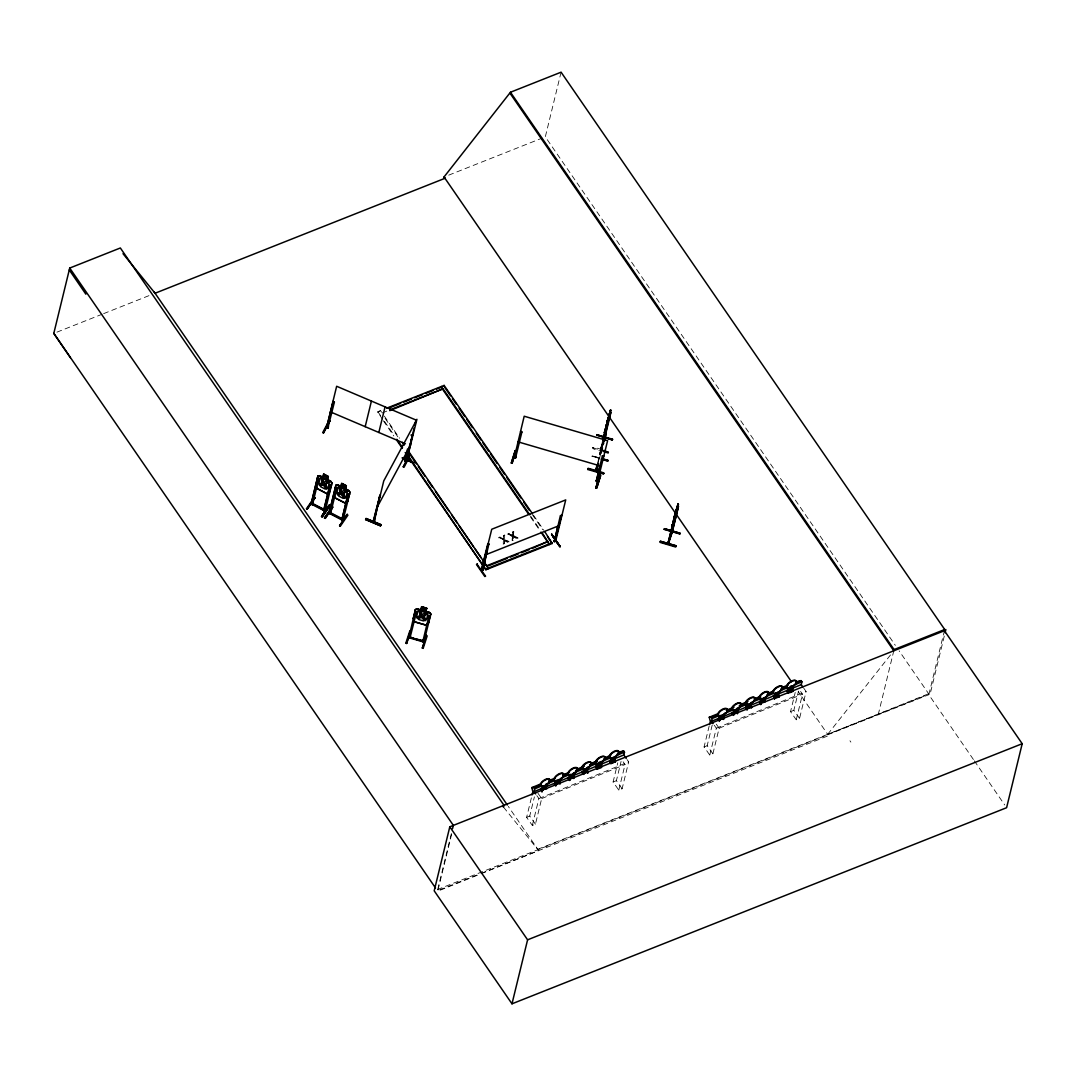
<?xml version="1.0" encoding="UTF-8"?>
<svg xmlns="http://www.w3.org/2000/svg" width="1076" height="1076" viewBox="0 0 1076 1076"><rect width="100%" height="100%" fill="white"/><g stroke="black" fill="none" stroke-linecap="round" stroke-linejoin="round"><path stroke-width="0.75" stroke-dasharray="5 3.75" d="M503.46 539.681L498.955 537.381L503.46 539.681L503.178 544.241L504.24 543.824L504.429 540.098L507.899 541.887L509.002 541.443L507.764 542.425L504.308 540.623M504.24 543.824L504.429 540.098M512.324 536.642L507.953 533.817L512.458 536.104L512.176 540.677L513.239 540.246L513.427 536.52L517.879 538.417L516.762 538.847L513.427 536.52M498.82 537.919L499.936 537.475L503.46 539.291L503.662 535.512L504.725 535.095L504.442 539.708L508.881 541.981M503.46 539.291L503.662 535.512M507.818 534.342L508.935 533.898L512.472 535.727L512.674 531.934L513.723 531.517L513.44 536.144L517.879 538.417M512.472 535.727L512.674 531.934M512.176 540.677L512.458 536.104M513.44 536.144L513.723 531.517M600.408 448.88L600.274 449.929L602.264 441.792M601.202 448.921L600.717 448.558M600.61 448.705C603.421 446.204 597.14 456.897 602.802 441.954M601.565 448.087L601.713 447.078M604.12 439.923L599.924 453.722L600.112 451.772M599.978 453.521L600.287 451.826M382.397 419.384L377.851 411.691L380.541 410.615L383.392 414.758M380.541 410.615L377.649 412.485M561.08 72.186L545.317 136.854L895.34 645.358M499.936 537.475L503.595 538.767M504.725 535.095L503.541 536.036M503.178 544.241L504.362 543.286M504.442 539.708L509.002 541.443M508.935 533.898L512.593 535.189M513.239 540.246L512.31 540.139M451.369 833.55L437.421 890.713L479.493 874.035M451.624 834.223L437.744 891.17L479.667 874.304M602.237 449.929C589.796 444.59 588.666 449.122 601.887 451.153M599.843 458.753L592.177 455.888L600.072 458.067L592.163 455.928M602.17 443.379L600.247 451.974M597.557 463.393L602.466 442.814M598.135 463.07L602.237 444.186M599.413 458.914L603.461 442.317M601.282 453.682L604.013 442.478M601.632 452.566L603.972 442.962M537.879 793.16L541.685 798.567L535.445 824.162L532.338 825.44L526.621 817.33L531.692 796.522M535.445 824.162L529.728 816.052L534.409 796.859M532.338 825.44L538.888 798.553L536.467 795.097M627.039 759.575L628.666 761.875L622.116 788.775L618.808 790.12L613.091 782.01L617.772 762.803M622.116 788.775L616.4 780.665L621.081 761.458M618.808 790.12L625.048 764.525L623.139 761.821M716.28 724.161L719.131 728.223L712.89 753.819L709.783 755.083L704.067 746.973L709.138 726.179M712.89 753.819L707.174 745.708L712.245 724.901M709.783 755.083L716.334 728.196L713.913 724.74M803.678 688.075L806.112 691.532L799.549 718.418L796.253 719.763L790.537 711.653L795.218 692.46M799.549 718.418L793.846 710.308L798.527 691.115M796.253 719.763L802.494 694.168L800.584 691.465M878.191 714.787L893.793 650.778M973.403 759.481L928.817 694.706L944.419 630.711M944.284 636.05L930.404 693.011L827.686 734.33L798.177 691.451M603.165 441.94L601.39 448.356L600.785 447.858M592.688 447.818L602.103 450.467M592.029 456.466L592.244 455.767M600.314 449.795L603.367 440.313M602.856 442.68L602.425 445.464M604.08 439.802L600.879 447.885M599.749 453.668L604.349 439.102M599.278 458.806L599.803 457.744M592.082 456.264L599.924 458.51M827.686 734.33L892.757 652.096M538.888 798.553L628.666 761.875M541.685 798.567L625.048 764.525M716.334 728.196L806.112 691.532M719.131 728.223L802.494 694.168M526.621 817.33L529.728 816.052M613.091 782.01L616.4 780.665M704.067 746.973L707.174 745.708M790.537 711.653L793.846 710.308M481.228 873.685L538.686 850.578L508.275 806.381M448.732 175.146L542.196 138.091M56.92 332.161L102.099 314.246M103.646 313.627L150.384 295.093M382.141 412.942L388.396 410.467M498.955 537.381L500.071 536.937M507.953 533.817L509.069 533.373M512.539 532.472L513.588 532.055M537.785 849.26L928.951 694.181L899.146 650.886M437.313 889.583L928.817 694.706M481.039 873.43L828.587 735.634M513.575 535.606L518.013 537.879M503.528 807.175L538.686 850.578M974.345 760.867L1004.702 804.956M849.973 740.799L850.874 742.104M533.387 515.095L543.837 530.266M532.243 514.516L542.681 529.688M530.683 516.157L540.179 529.957M530.495 516.964L539.036 529.379M384.347 416.13L399.532 438.214M385.1 418.322L399.344 439.008M377.851 411.691L380.689 415.82M384.495 421.348L393.991 435.134M383.352 420.77L393.789 435.941"/><path stroke-width="1.5" d="M609.635 414.395L610.079 412.996L608.303 419.21C607.913 418.255 605.546 429.889 606.46 425.76M608.384 419.129L608.37 420.07M675.943 513.171L675.93 514.099M603.3 440.622L605.398 434.099L604.954 435.511M675.674 512.97L677.638 507.038L677.194 508.437M607.94 420.689L607.9 421.51L608.33 420.232M675.472 515.565L675.499 514.731L673.63 521.282L675.849 512.593M595.727 469.997L595.593 471.032L597.193 464.509M595.593 470.75L597.812 464.173M596.655 470.131C595.055 470.696 598 467.024 595.512 470.723M603.959 437.703C605.68 438.04 602.304 437.098 603.031 441.025M669.003 541.954C669.124 541.847 666.864 544.537 668.895 543.057M668.062 542.748L668.774 542.963M671.289 532.674C672.258 534.247 673.549 529.93 671.787 530.885L667.873 543.837L672.137 532.203M555.646 783.879L556.09 784.66L555.714 783.705M569.365 778.795L569.285 778.58M583.528 773.657L584.174 769.259L587.752 767.807L587.16 772.138M600.26 765.668C601.457 768.856 603.77 757.087 597.96 763.637L597.234 768.035M610.953 761.579L611.746 758.002L615.311 756.549L614.732 760.355L611.168 761.808L610.563 761.068L611.034 761.781M722.722 717.934L722.843 716.508L723.664 719.44M761.082 703.179L761.62 698.916L765.197 697.45L764.659 701.579M774.169 696.952L778.392 695.634L778.97 691.828L775.406 693.28L774.599 696.589L778.163 695.15L778.97 691.828M774.828 697.638L774.29 696.643M778.284 695.876L778.069 695.029M787.901 690.859L788.157 691.559M788.049 691.249L789.179 687.658C794.707 681.323 793.066 692.662 791.519 689.864M788.654 691.639C794.155 692.191 789.797 686.165 792.77 690.496L790.053 692.325M607.658 423.083L604.43 432.552L610.63 410.037L609.003 414.906M604.604 432.606L604.968 430.709M672.527 524.752L672.164 526.648L672.352 524.711M554.517 541.591C558.888 539.587 551.638 541.389 555.633 541.241L565.72 499.91L491.745 529.244L481.564 570.455L482.895 570.078L488.907 543.878L487.657 544.375L481.268 569.957L483.124 569.137L481.712 568.868L481.523 569.863M482.855 570.011L482.599 569.365L482.895 570.078M482.599 569.446L482.667 568.478L483.124 569.137M373.722 522.075L374.569 519.977L373.076 521.806L380.003 495.216L374.367 521.214L373.197 521.712M373.439 520.932L374.367 521.214M406.674 459.17L406.405 460.353M405.181 459.223C402.747 461.241 408.127 462.532 407.199 459.385M70.411 357.662L53.8 333.385L69.725 268.059L120.351 247.978L503.985 805.305L503.528 807.175L502.626 805.87M323.499 432.955L329.754 420.837L323.499 432.955L322.679 432.619L328.879 420.972L329.633 421.362M327.898 428.019L334.421 401.994L333.062 401.429L326.7 427.616L327.978 428.1L326.674 426.957M306.526 508.692L307.238 509.136L314.918 497.663L307.171 508.948L306.485 508.679L313.129 499.13M326.902 426.029C327.373 428.961 325.288 425.558 328.207 427.172M327.75 428.046L328.462 426.553L328.113 428.06M311.139 504.066L317.931 475.821L311.099 504.119C312.753 505.868 313.815 502.089 311.368 502.546M311.112 502.922L312.363 503.649C311.542 506.5 314.326 502.371 311.704 502.64M312.47 504.671L318.819 478.618L317.272 478.336L318.819 478.618M323.782 474.166L322.921 477.435L319.801 475.821M322.881 477.125L323.647 473.978L328.328 476.399L327.561 479.546M321.509 516.493L322.302 516.884L329.848 505.949L322.249 516.803L321.509 516.493L329.256 505.074L329.834 505.962M311.031 503.931L324.992 511.14L323.567 510.468L329.955 484.873L331.502 485.155L329.955 484.873M330.211 484.496L323.782 510.656L324.427 509.123L323.728 509.728L312.632 504.012M323.957 509.607L325.14 511.208L331.959 483.084L330.749 481.187L319.774 475.686L317.85 475.942M329.673 491.544L331.798 483.043M325.423 509.634L325.261 510.75M331.085 508.437L324.481 518L325.315 517.865M337.918 485.007L335.873 485.249L329.054 513.225L330.413 514.005L336.855 487.912L335.295 487.63L336.855 487.912M329.121 513.427L335.954 485.128M329.512 512.875L329.538 511.813M329.296 512.364L330.386 512.943C329.659 515.834 332.376 511.1 329.404 511.84M341.038 486.621L338.442 486.46L337.003 492.337L338.738 496.063L343.096 498.322L346.055 497.004L347.494 491.127L345.409 488.867L346.095 485.841L341.724 483.581L340.957 486.729L337.837 485.128L336.021 485.37M340.904 486.433L341.67 483.285L346.351 485.693L345.584 488.84M340.325 526.204L339.666 525.263L340.325 526.177L347.871 515.243L347.239 514.341L339.747 525.828M341.845 519.91L347.978 494.166L349.525 494.462L347.978 494.166M337.877 484.873L348.772 490.495L349.996 492.378L342.962 520.528L341.805 519.964L348.234 493.79M365.181 426.674L371.422 401.066M342.303 518.444L342.962 520.528L328.906 513.158M347.696 500.851L349.821 492.337M330.978 512.66L330.655 513.306L341.751 519.035C342.491 517.058 344.401 520.125 343.284 520.058L329.175 512.781M378.819 432.485L385.06 406.876M380.527 525.841L365.625 519.533L380.527 525.868L380.998 524.685L366.055 518.457L365.598 519.6M373.614 520.905L380.003 495.216M373.762 519.937L374.502 520.098L373.762 522.196L383.755 480.918L416.937 419.29L406.378 461.604L412.619 434.623M409.364 456.991L404.051 467.24L403.446 466.446M407.535 448.934L404.697 460.73L406.795 460.501M409.821 444.926L405.773 461.389L406.607 459.291M410.924 435.067L412.485 435.229L406.177 461.295L414.112 428.073M414.892 424.872L416.062 420.07L336.654 386.271L326.62 427.428L327.965 427.992M444.886 178.334L443.985 177.029L510.454 92.254L561.08 72.186L944.715 629.514L944.419 630.711L1022.2 743.718L1006.598 807.713L511.988 1003.814L434.193 890.807L449.795 826.812L452.902 825.574M443.931 386.217L444.119 385.41L386.782 408.14M406.634 643.569L410.615 631.208L409.835 630.913L405.773 643.313L406.674 643.031M428.732 622.614L426.378 625.29L414.327 621.753L413.332 618.108L415.444 609.514L417.515 608.935L429.472 612.432L430.83 614.033L423.823 642.224L424.253 640.664M408.92 636.239L408.84 637.826L415.444 609.514M410.413 631.087L406.567 643.408M410.494 636.71L409.929 638.149L416.506 612.042L414.959 612.056L416.506 612.042M410.655 636.75L410.292 638.108M420.837 609.904L421.604 606.756L426.742 608.263L425.975 611.41M425.773 611.464L428.087 613.266L426.647 619.144L423.473 620.906L418.685 619.507L416.735 616.239L418.16 610.361L420.985 610.065L421.752 606.904M426.54 608.317L425.733 611.598L429.472 612.432L430.83 614.033M429.001 615.701L430.413 616.104L429.001 615.701L422.747 641.901L423.191 640.287L422.949 641.283L410.413 637.611L422.76 640.583M426.486 635.795L427.118 636.05L423.15 648.411L422.505 647.698M428.907 621.148L430.642 614.033M477.085 564.281L485.585 576.211L484.819 576.521L476.52 564.523L477.381 563.743M487.025 551.585L482.667 569.473L481.416 569.984M483.097 569.836L483.326 568.895M544.779 531.652L552.19 543.488L485.908 569.755L406.338 453.077M511.342 463.016L515.229 450.629L511.261 463.07L512.163 462.774M602.399 455.807L603.945 455.78L602.399 455.807L596.158 481.416L597.503 481.846L607.604 440.662L524.2 416.224L514.288 457.556C515.471 454.247 512.526 457.905 515.579 457.798L521.954 431.758L520.542 431.355L521.82 432.189M515.619 457.905L515.619 456.87C511.961 456.063 518.296 455.578 515.512 457.825M452.552 828.654L453.359 825.386L69.725 268.059M554.745 539.439L551.652 534.288L560.071 546.621L551.652 534.288M559.991 546.595L551.746 534.301M549.486 544.55L542.089 532.714M554.907 540.703L554.301 541.631L557.771 526.339M554.301 541.631L560.394 515.552L561.928 515.458L560.69 515.969M561.645 515.054L555.404 539.654M551.665 534.691L560.058 546.218M612.567 439.21L612.338 439.936L596.857 434.771L612.567 439.25M602.654 440.192L608.411 417.165L607.711 419.909M606.716 424.092L608.155 418.214M608.559 417.246L609.258 413.856M609.191 414.502L607.093 424.361M610.455 409.983L609.621 413.372L610.025 412.404M603.555 439.237L606.918 423.083M608.626 418.766L610.63 410.037M603.609 439.95L604.685 435.538M610.724 410.212L604.994 434.502L605.344 433.507M598.095 463.554L596.144 471.194L597.906 465.706M603.945 439.882L605.949 431.14L604.322 436.022M603.851 440.716L610.455 412.095L610.63 413.372M604.604 438.887L605.021 437.071L604.443 439.089M605.142 436.251L610.993 412.256M604.403 440.878L605.775 433.198L605.963 434.475M604.362 441.362L606.313 433.359M596.467 480.959L599.897 466.177M596.023 487.791L596.723 488.033L600.596 475.646L596.723 488.087L595.862 487.845L599.964 475M597.96 480.932C597.57 483.971 598.121 477.798 596.158 480.703M603.797 450.414L608.37 452.297L608.142 452.983L603.488 451.49M612.338 439.936L596.83 434.825M601.417 459.21L607.671 461.039L607.9 460.326L603.192 458.981M532.082 794.922L532.862 791.721L531.813 787.605L541.107 783.812M535.646 793.94L534.032 791.64L534.718 788.842L533.857 787.632L531.813 787.605M540.851 788.708L541.995 791.761L540.851 788.708L542.25 790.699M541.04 789.354L541.241 788.56M546.406 784.686L545.599 788.009L542.264 789.959L545.828 788.493L546.675 785.077L542.829 786.153L542.304 790.282M555.781 786.139L554.638 783.086L556.413 784.915M555.014 782.924L554.826 783.718L557.341 782.696M555.875 784.189L556.615 780.517L560.192 779.064L559.654 783.193M558.928 782.292L559.184 781.23L560.004 784.162M559.923 780.167L559.601 783.395M511.988 1003.814L527.59 939.819L449.795 826.812M568.155 778.513C568.357 775.635 571.02 779.414 569.554 780.503L568.155 778.513L571.195 777.275M570.011 780.087L568.8 777.289M573.387 777.773L573.965 773.429L570.401 774.895L569.486 778.957M573.965 773.429L573.427 777.41M573.79 778.54L574.369 777.585L572.97 775.594M581.941 772.891L582.587 771.667L583.784 774.451M582.385 772.46L582.587 771.667M582.95 772.393L583.609 773.066L587.173 771.613L587.752 767.807M587.563 772.904L588.142 771.949L586.743 769.972M587.886 773.025L588.142 771.949M595.983 766.193L597.126 769.246L595.983 766.193L597.57 768.829L601.928 766.327M596.36 766.031L597.57 768.829M601 764.39L601.538 762.171M664.269 529.392L664.497 528.679L680.126 533.293L679.898 533.978L664.269 529.392L664.484 528.706L680.126 533.252M613.925 758.862L615.136 761.647L611.356 763.193L609.769 760.571L610.899 763.624L615.445 761.754L614.315 758.701M610.146 760.409L611.356 763.193M610.899 763.624L609.769 760.571M615.311 756.549L614.248 759.885M674.396 516.305L672.473 524.913M667.833 543.972L675.97 511.208M668.236 542.721L675.715 512.257M676.817 507.899L676.118 511.288M676.185 512.808L678.014 504.025L677.181 507.415L677.584 506.446M677.355 507.469L678.458 504.294L671.37 532.795M678.189 507.415L671.908 533.145L678.553 506.298M672.661 531.14L672.352 531.773M626.232 758.432L623.811 754.975L624.484 752.178L623.636 750.967L618.498 752.205M676.051 545.801L675.701 547.025L660.086 542.371L660.408 541.228L676.051 545.801L660.395 541.309M709.528 724.578L710.308 721.377L709.259 717.262L718.553 713.469M713.092 723.597L711.478 721.297L712.164 718.499L711.303 717.288L709.259 717.262M719.44 721.418L718.042 719.427C718.674 715.836 721.445 723.718 718.297 718.365M718.687 718.203L718.486 718.997L721.001 717.974M721.929 718.311L719.696 719.602L719.373 718.983L720.274 715.796L723.852 714.343L723.274 718.149L719.467 720.167M723.166 718.217L723.852 714.343M732.46 712.568L733.671 715.365L732.083 712.729L731.815 713.792L734.854 712.554M733.523 714.155L734.061 710.173L737.625 708.707L736.912 713.106M737.625 708.707C739.279 713.832 732.971 712.433 732.877 714.007M737.45 713.818L736.24 711.034M745.601 708.169C745.803 705.278 748.466 709.071 747 710.16M746.045 707.739L746.246 706.945M747.053 708.116L747.833 704.538L751.411 703.085L750.833 706.892L747.269 708.344L746.663 707.605M750.618 706.65L751.411 703.085M751.236 708.183L751.801 707.228L750.402 705.251M759.643 701.471L760.786 704.524L759.643 701.471L761.041 703.462M759.831 702.117L760.033 701.31M765.197 697.45L764.619 701.256L760.517 702.278M773.429 695.849L774.559 698.902L773.429 695.849L774.828 697.826M773.617 696.481L773.805 695.688M776.267 697.961L778.795 696.925L777.585 694.141M779.105 697.033L778.984 696.132M786.946 691.276C787.148 688.398 789.811 692.177 788.345 693.267L786.946 691.276L789.972 690.039M787.592 690.052L788.789 692.85M792.178 689.998L792.756 686.192M789.865 692.648L792.891 691.411L791.748 688.358M802.871 686.932L801.243 684.632L801.929 681.834L801.082 680.624L795.944 681.848M510.454 92.254L894.075 649.581L893.793 650.778L510.159 93.464M945.078 632.796L945.871 629.541M545.693 788.157L542.264 789.959L542.829 786.153M556.615 780.517L556.036 784.323L559.547 782.696M569.688 778.674L570.401 774.895M584.174 769.259L583.609 773.066L587.039 771.277M597.436 767.766L597.96 763.637M611.746 758.002L611.168 761.808L614.504 759.871L614.396 760.611M719.562 719.266L720.274 715.796M736.912 712.178L733.482 713.98L734.061 710.173M747.833 704.538L747.269 708.344L750.766 706.717M763.274 701.418L761.041 702.722L761.62 698.916M775.675 693.67L774.828 697.087L779.253 692.218L775.406 693.28M790.833 690.16L788.614 691.465L789.179 687.658M676.723 508.666L674.37 516.399L675.271 513.911M607.496 423.043L608.666 418.645L604.43 432.552M672.043 526.393L676.4 512.741L671.989 526.594M587.832 469.486L603.461 474.086L603.811 472.875L588.182 468.289L587.832 469.513M675.93 546.285L660.247 541.86M608.586 418.282L606.057 426.123M674.881 516.87L676.145 512.324M608.33 452.404L603.676 450.871M675.889 514.274L675.486 515.498M512.122 463.312L516.13 450.4M515.579 457.798L514.126 456.91M515.902 457.165L516.103 456.48M595.862 487.845L599.91 474.933L600.61 475.7M596.091 487.831L599.883 475.35M413.332 618.108L414.475 621.686M415.551 609.742L417.515 608.935M414.327 621.753L426.419 625.156L428.598 622.412M421.604 606.756L426.742 608.263M422.828 640.314L422.626 641.014L410.131 637.53M423.043 640.328L424.428 641.256M422.276 648.155L426.419 635.27M422.438 648.102L426.486 635.338M596.709 435.363L596.938 434.637M609.796 413.426L610.576 410.373M603.475 439.317L605.949 431.14M605.115 434.529L605.909 431.476M598.512 463.662L596.198 468.988M607.671 461.039L607.886 460.353M678.014 504.025L673.616 520.165M675.096 513.911L678.189 504.079M674.652 518.403L674.477 517.126L668.371 544.133L672.54 530.966M669.124 542.129L668.492 543.972M373.345 520.744L374.098 521.053M365.907 518.982L380.796 525.317M366.015 518.551L380.998 524.685M596.763 435.161L612.405 439.734M607.725 460.851L601.471 458.995M664.336 529.163L679.978 533.736M672.325 532.122L671.774 531.732M333.062 401.429L334.206 402.397M380.514 495.431L379.451 496.265M404.966 459.264L406.715 460.461M404.684 459.936L406.607 459.882L405.827 461.268M373.211 521.86L373.762 520.811M403.231 466.89L409.579 454.852M408.719 456.654L403.379 466.863M377.515 506.527L410.696 444.886M595.996 469.795L596.534 469.943M414.327 462.761L402.357 457.798M329.902 491.53L327.615 494.032L316.626 488.37L316.304 485.626M307.064 508.961L314.918 497.663M312.807 503.286L311.273 503.057M330.668 481.308L331.959 483.084M327.615 494.032L316.707 488.248M333.816 493.709L334.649 497.663L345.638 503.339L347.857 500.945M325.638 509.903L324.266 509.136M321.724 516.05L329.216 505.034M321.724 516.52L329.269 505.585M331.166 508.423L324.481 518.027L325.208 518.242L332.941 506.971L332.107 507.052M325.275 518.43L332.632 507.334M348.772 490.495L349.996 492.378M345.638 503.339L334.649 497.663L334.327 494.933M343.661 519.197L341.818 518.834M339.532 525.787L347.239 514.341M554.005 541.215L555.781 539.654M542.264 789.959L546.675 785.077L543.111 786.543M573.279 777.316L569.823 778.701L574.248 773.819L570.67 775.285M597.247 767.417L601.807 762.561L598.229 764.027M719.696 719.602L724.121 714.733L720.543 716.186M733.482 713.98L737.907 709.097L734.33 710.563M761.041 702.722L765.466 697.84L761.889 699.306M788.076 691.021L788.614 691.465L793.025 686.582L789.461 688.048M327.521 493.871L329.754 491.436M345.557 503.165L347.777 500.73M515.929 450.763L512.055 463.151M545.169 787.82L545.828 788.493L545.505 787.888M583.071 772.622L583.609 773.066L588.021 768.197L584.456 769.649M614.087 759.669L610.939 761.324M733.415 714.572L733.146 713.361M736.522 712.07L736.522 712.406M788.547 692.056L788.466 691.115M410.521 637.18L408.786 636.669L408.557 637.611L424.038 642.143M313.99 497.771L314.784 498.201M558.269 783.032L556.036 784.323L560.462 779.454L556.884 780.907M569.823 778.701L573.252 776.899M600.731 765.493L597.153 766.959L600.731 765.493L601 766.3M514.301 456.95L515.673 457.3M330.641 513.077L329.135 512.297M548.841 780.651L555.041 778.123M562.775 774.962L568.962 772.433M576.709 769.273L584.443 766.112M590.63 763.583L596.83 761.055M604.564 757.894L610.751 755.365M533.857 787.632L540.058 785.103M549.338 781.31L553.979 779.414M563.273 775.621L567.913 773.725M575.66 770.564L583.394 767.403M589.581 764.875L597.328 761.714M603.515 759.185L609.702 756.657M617.449 753.496L623.636 750.967M726.287 710.308L734.02 707.147M740.221 704.619L747.955 701.458M754.142 698.929L760.342 696.401M768.076 693.24L774.263 690.711M782.01 687.551L788.197 685.009M534.718 788.842L540.905 786.314M545.545 784.417L554.839 780.625M561.026 778.096L570.32 774.303M573.414 773.039L584.241 768.614M587.335 767.349L596.629 763.557M601.269 761.66L610.563 757.867M616.75 755.339L624.484 752.178M711.303 717.288L717.504 714.76M726.784 710.967L732.971 708.438M739.172 705.91L746.905 702.749M754.639 699.588L760.84 697.06M767.027 694.531L773.214 692.002M780.961 688.842L787.148 686.313M796.442 682.52L801.082 680.624M612.015 758.392L615.593 756.939L610.603 761.593M712.164 718.499L719.898 715.338M724.538 713.442L733.832 709.649M736.925 708.385L747.753 703.96M750.86 702.695L760.14 698.902M766.327 696.374L774.074 693.213M780.261 690.684L787.995 687.524M794.196 684.995L801.929 681.834M534.032 791.64L543.326 787.847M546.42 786.583L611.424 760.033M614.517 758.768L623.811 754.975M568.612 778.096L571.127 777.06M554.382 784.148L557.408 782.911M748.116 704.928L751.68 703.475L747.121 708.008M555.808 783.839L558.188 782.871M583.367 772.581L586.945 771.129M597.382 767.444L600.892 765.803M711.478 721.297L774.935 695.378M778.029 694.114L788.869 689.689M791.963 688.425L801.243 684.632M560.206 783.368L559.184 781.23M583.986 773.657L582.197 771.828M732.272 713.375L734.787 712.339M718.042 719.427L721.068 718.19M733.254 713.496L736.63 711.828M747.026 707.86L750.604 706.407M774.599 696.602L778.257 695.298M598.633 768.627L601.672 767.39M723.866 718.647L722.843 716.508M733.859 714.558L732.083 712.729M765.211 701.754L764.189 699.615M489.203 544.295L487.657 544.375M551.531 534.826L552.284 534.476M482.963 569.89L481.712 570.401L481.51 569.11M554.153 541.147L555.862 540.313M388.154 408.329L400.649 403.365M403.769 402.128L411.57 399.035M414.69 397.797L422.491 394.704M425.625 393.466L433.426 390.373M436.547 389.135L441.227 387.279M389.956 409.848L443.03 388.813L389.754 410.655M485.505 554.839L559.48 525.505M487.199 565.559L548.074 541.416L532.27 548.41M488.558 565.747L507.294 558.31M510.414 557.072L518.229 553.979M521.349 552.741L529.15 549.648M486.096 568.962L552.378 542.681M894.075 649.581L944.715 629.514M453.359 825.386L944.419 630.711M527.59 939.819L1022.2 743.718M327.05 426.096L328.341 427.132M326.822 427.024L328.328 427.656M415.39 609.648L417.569 609.056M343.177 519.52L342.41 518.484L341.805 519.964M317.985 476.063L319.895 475.7M541.927 789.555L541.726 790.161M406.446 460.098L412.727 462.734M323.015 477.314L320.419 477.152L318.98 483.03L320.702 486.769L325.073 489.015L328.032 487.697L329.458 481.819L327.373 479.573M597.61 480.905L596.239 480.501M423.85 642.157L424.536 640.745L423.164 640.341M515.135 450.683L516.009 450.925M607.536 419.815L606.81 422.357M604.51 438.43L603.703 438.295M603.098 459.143L607.819 460.474M517.96 441.832L601.363 466.258M421.711 607.039L426.5 608.451M417.475 609.07L420.945 610.2M330.386 512.943L329.74 511.934M327.279 426.042L328.315 426.473M402.558 457.677L411.53 461.429M402.303 458.12L412.78 462.492M404.899 460.259L406.446 460.945M404.697 460.73L406.029 461.227M330.413 411.879L405.396 443.783M764.377 701.808L764.444 701.122M542.035 789.717L541.645 789.986M323.688 474.287L328.059 476.534L327.292 479.681L330.574 481.375M345.329 488.988L348.597 490.683M312.887 503.622L323.984 509.351M330.924 512.929L342.02 518.645M323.822 510.011L312.645 504.119M554.53 540.69L554.463 540.959M572.97 776.549L569.675 778.365M778.069 696.091L777.8 694.908L777.881 695.822M123 253.68L155.065 293.25L444.953 178.307L444.065 177.002L791.506 681.767M791.169 689.312L792.891 691.411M787.202 690.214L788.6 692.204M777.397 694.948L778.795 696.925M745.856 707.107L747.255 709.084M736.63 710.873L738.028 712.863M614.046 759.777L615.445 761.754M599.951 765.292L601.35 767.282M568.424 777.45L569.823 779.441M554.638 783.086L556.036 785.063M545.398 786.852L546.796 788.842L545.021 787.013M555.404 540.65L559.856 546.769M444.119 385.41L532.432 513.709M444.872 387.589L450.575 395.874M452.471 398.631L456.278 404.146M459.116 408.288L464.819 416.56M466.715 419.317L472.418 427.602M476.211 433.117L480.959 440.017M482.868 442.774L488.558 451.046M490.454 453.816L497.112 463.474M499.95 467.603L504.698 474.503M506.608 477.26L520.851 497.959M523.689 502.102L529.392 510.374M547.442 536.588L552.19 543.488M441.429 386.486L529.742 514.785M442.182 388.665L528.598 514.207M540.946 532.136L548.531 543.178M402.384 442.344L404.28 445.101M408.086 450.629L488.598 568.693L482.909 560.408M407.885 451.422L416.439 463.837M418.335 466.607L424.98 476.264M427.831 480.394L432.579 487.293M435.43 491.436L448.719 510.75M451.57 514.879L457.273 523.165M459.17 525.922L473.413 546.621M475.31 549.379L481.012 557.65M396.842 439.277L402.532 447.562M396.64 440.084L402.343 448.356M405.195 452.498L485.908 569.755M154.164 291.932L507.321 804.996M53.8 333.385L435.524 887.956M69.267 269.928L85.878 294.192M719.266 719.965L718.983 719.131M614.288 760.45L614.571 760.221M316.142 485.612L316.626 488.37M721.956 715.876A5.636 2.529 -35.2 0 1 718.781 712.917A5.636 2.529 -35.2 0 1 726.932 708.936A5.636 2.529 -35.2 0 1 723.207 715.258M720.476 715.876A5.636 2.529 -35.2 0 1 718.095 713.186A5.636 2.529 -35.2 0 1 724.498 708.465A5.636 2.529 -35.2 0 1 726.878 711.142M725.278 713.132A5.636 2.529 -35.2 0 1 724.161 714.074M735.728 710.241A5.636 2.529 -35.2 0 1 732.568 707.282A5.636 2.529 -35.2 0 1 740.705 703.3A5.636 2.529 -35.2 0 1 736.993 709.622M733.186 710.389A5.636 2.529 -35.2 0 1 733.133 705.896A5.636 2.529 -35.2 0 1 740.436 702.91A5.636 2.529 -35.2 0 1 737.948 708.438M774.532 693.495A5.636 2.529 -35.2 0 1 773.631 690.012A5.636 2.529 -35.2 0 1 780.006 685.869A5.636 2.529 -35.2 0 1 782.01 688.627M781.337 689.622A5.636 2.529 -35.2 0 1 778.069 692.352M749.515 704.619A5.636 2.529 -35.2 0 1 746.34 701.66A5.636 2.529 -35.2 0 1 754.491 697.678A5.636 2.529 -35.2 0 1 750.779 704M748.035 704.619A5.636 2.529 -35.2 0 1 745.493 702.251A5.636 2.529 -35.2 0 1 751.277 697.436A5.636 2.529 -35.2 0 1 754.814 698.97M754.437 699.884A5.636 2.529 -35.2 0 1 750.497 703.61M762.09 699.373A5.636 2.529 -35.2 0 1 760.974 695.029A5.636 2.529 -35.2 0 1 768.762 692.5A5.636 2.529 -35.2 0 1 763.288 698.983M761.821 698.997A5.636 2.529 -35.2 0 1 760.396 694.975A5.636 2.529 -35.2 0 1 768.197 691.787A5.636 2.529 -35.2 0 1 764.283 697.988M790.86 687.725A5.636 2.529 -35.2 0 1 787.686 684.766A5.636 2.529 -35.2 0 1 795.837 680.785A5.636 2.529 -35.2 0 1 792.124 687.107M789.38 687.725A5.636 2.529 -35.2 0 1 787 685.049A5.636 2.529 -35.2 0 1 793.415 680.314A5.636 2.529 -35.2 0 1 795.783 683.004M795.11 684A5.636 2.529 -35.2 0 1 793.079 685.923M543.03 786.233A5.636 2.529 -35.2 0 1 541.605 782.212A5.636 2.529 -35.2 0 1 549.406 779.024A5.636 2.529 -35.2 0 1 545.492 785.224M557.086 780.988A5.636 2.529 -35.2 0 1 555.969 776.63A5.636 2.529 -35.2 0 1 563.757 774.115A5.636 2.529 -35.2 0 1 558.283 780.598M556.803 780.598A5.636 2.529 -35.2 0 1 554.624 777.585A5.636 2.529 -35.2 0 1 561.564 773.066A5.636 2.529 -35.2 0 1 562.546 776.859M598.431 764.095A5.636 2.529 -35.2 0 1 597.315 759.75A5.636 2.529 -35.2 0 1 605.102 757.222A5.636 2.529 -35.2 0 1 599.628 763.704M599.359 763.314A5.636 2.529 -35.2 0 1 595.97 760.692A5.636 2.529 -35.2 0 1 603.851 756.213A5.636 2.529 -35.2 0 1 601.847 761.902M569.527 775.11A5.636 2.529 -35.2 0 1 570.926 769.353A5.636 2.529 -35.2 0 1 577.368 769.313M576.992 770.241A5.636 2.529 -35.2 0 1 576.332 771.236M575.404 772.232A5.636 2.529 -35.2 0 1 574.288 773.16M585.855 769.34A5.636 2.529 -35.2 0 1 582.681 766.381A5.636 2.529 -35.2 0 1 590.832 762.4A5.636 2.529 -35.2 0 1 587.106 768.721M584.376 769.34A5.636 2.529 -35.2 0 1 582.95 765.318A5.636 2.529 -35.2 0 1 590.751 762.131A5.636 2.529 -35.2 0 1 586.837 768.331M611.935 758.082A5.636 2.529 -35.2 0 1 610.509 754.061A5.636 2.529 -35.2 0 1 618.323 750.873A5.636 2.529 -35.2 0 1 614.396 757.074M322.76 478.363L321.32 484.24L325.692 486.5L327.117 480.622L322.76 478.363M324.427 475.094L324.172 476.143L326.983 477.596L327.238 476.547L324.427 475.094M340.783 487.67L339.344 493.548L343.715 495.794L345.154 489.916L340.783 487.67M342.464 484.388L342.208 485.437L345.006 486.89L345.261 485.841L342.464 484.388M420.729 611.114L419.304 616.992L424.092 618.391L425.518 612.513L420.729 611.114M422.478 607.684L422.222 608.734L425.302 609.635L425.558 608.586L422.478 607.684M588.047 468.773L603.676 473.427L588.047 468.773M418.766 610.724L421.133 615.297C412.686 618.081 418.994 620.166 422.007 616.266C422.693 621.229 429.378 623.004 423.272 615.902C431.341 613.32 425.262 611.155 422.424 614.894L420.514 611.356L418.766 610.724M320.904 477.623L322.988 482.774C315.281 484.227 320.782 487.495 323.768 483.931C324.239 489.096 330.413 492.243 324.925 483.743C332.255 482.357 327.05 479.17 324.185 482.559L322.491 478.564L320.904 477.623M338.94 486.917L341.025 492.068C333.318 493.534 338.805 496.789 341.791 493.225C342.262 498.39 348.436 501.55 342.962 493.05C350.278 491.651 345.073 488.464 342.208 491.866L340.446 487.737L338.94 486.917M775.877 693.751A5.636 2.529 -35.2 0 0 782.696 687.295A5.636 2.529 -35.2 0 0 775.083 689.07A5.636 2.529 -35.2 0 0 775.877 693.751M543.299 786.61A5.636 2.529 -35.2 0 0 550.132 780.167A5.636 2.529 -35.2 0 0 542.519 781.929A5.636 2.529 -35.2 0 0 543.299 786.61M570.858 775.352A5.636 2.529 -35.2 0 0 577.691 768.91A5.636 2.529 -35.2 0 0 570.078 770.672A5.636 2.529 -35.2 0 0 570.858 775.352M612.204 758.472A5.636 2.529 -35.2 0 0 619.036 752.016A5.636 2.529 -35.2 0 0 611.424 753.792A5.636 2.529 -35.2 0 0 612.204 758.472"/></g></svg>
